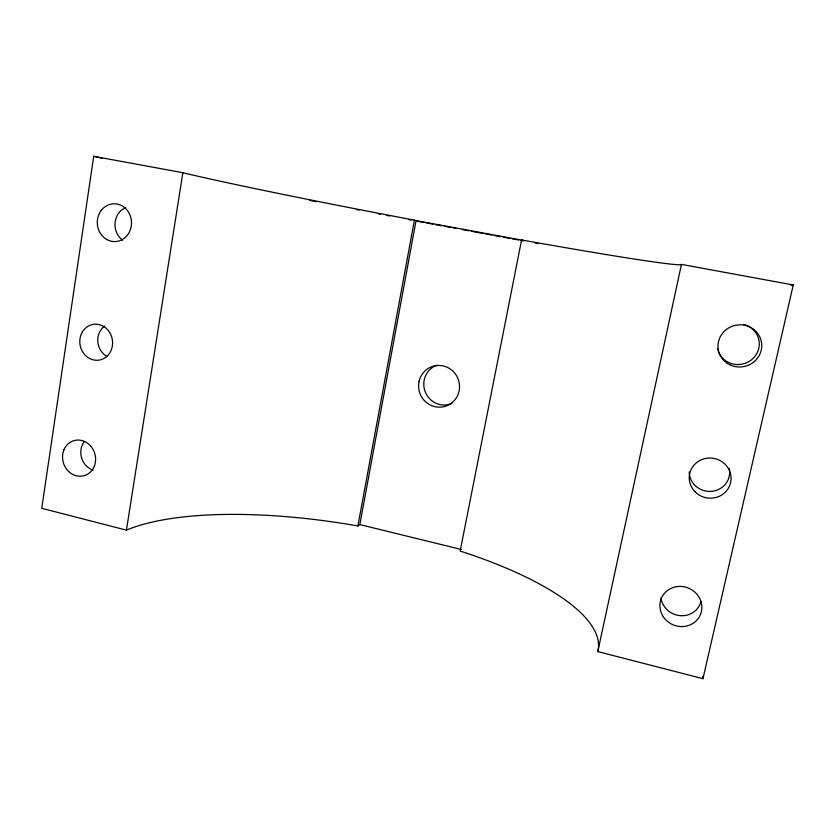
<?xml version="1.0" encoding="UTF-8"?>
<svg xmlns="http://www.w3.org/2000/svg" width="835" height="835" viewBox="0 0 835 835"><rect width="100%" height="100%" fill="white"/><g stroke="black" fill="none" stroke-linecap="round" stroke-linejoin="round"><path stroke-width="1.25" d="M93.708 156.312L41.75 508.317L126.419 530.131A255.291 79.408 10.2 0 1 357.881 525.956L359.822 524.589L416.08 220.597L414.411 220.148A267.054 6.2 10.7 0 1 182.855 172.709L93.708 156.312L102.037 158.243M126.419 530.131L182.855 172.709M357.881 525.956L414.411 220.148M521.583 239.958L460.168 551.058A255.291 79.408 10.2 0 1 597.787 651.582L702.966 678.688L793.25 284.965L681.454 264.403A267.054 6.2 10.7 0 1 521.583 239.958L522.626 240.292L416.08 220.597M597.787 651.582L681.454 264.403M790.881 285.163L793.25 284.965M417.531 221.306L423.93 222.486M426.487 222.966L432.885 224.145M435.442 224.615L441.84 225.805M444.397 226.275L450.785 227.454M453.342 227.934L455.9 228.404M462.298 229.583L468.696 230.773M471.253 231.243L482.766 233.372M485.323 233.842L491.721 235.032M494.278 235.501L500.666 236.681M503.223 237.161L509.621 238.34M512.179 238.81L518.577 239.989M521.134 240.47L523.691 240.939M359.822 524.589L461.536 549.524M702.872 676.173L702.966 678.688M537.823 243.528A309.775 7.254 10.7 0 1 535.225 243.068M411.175 220.116A309.775 7.254 10.7 0 1 408.649 219.636M389.538 215.983A309.775 7.254 10.7 0 1 386.981 215.493M380.593 214.271A309.775 7.254 10.7 0 1 378.046 213.781M359.05 210.096A309.775 7.254 10.7 0 1 356.545 209.616M315.954 201.642A309.775 7.254 10.7 0 1 309.681 200.4M106.838 356.336A17.566 15.928 79.6 0 1 104.605 326.088M122.755 240.24A18.349 16.658 87 0 1 115.053 222.788A18.349 16.658 87 0 1 125.751 207.591M93.186 470.178A17.712 15.948 73 0 1 84.398 441.464M729.258 468.351A20.249 19.403 9.8 0 1 711.608 491.356A20.249 19.403 9.8 0 1 689.23 471.911M743.661 324.408A21.167 20.364 -10.1 0 1 753.848 357.63A21.167 20.364 -10.1 0 1 718.392 351.629M718.037 350.637A21.167 20.364 -10.1 0 1 717.474 348.592M701.003 601.169A20.468 19.278 22.1 0 1 680.191 615.656A20.468 19.278 22.1 0 1 660.976 597.766M451.85 403.472A20.551 20.05 69.7 0 1 425.245 391.928A20.551 20.05 69.7 0 1 436.736 365.271M419.086 381.397A20.948 20.416 69.7 0 0 445.18 406.353A20.948 20.416 69.7 0 0 452.946 371.189A20.948 20.416 69.7 0 0 419.086 381.397M82.435 331.86A18.099 16.345 79.5 0 0 95.336 360.209A18.099 16.345 79.5 0 0 110.815 334.637A18.099 16.345 79.5 0 0 82.435 331.86M64.024 449.647A18.245 16.356 72.9 0 0 80.661 476.232A18.245 16.356 72.9 0 0 92.528 448.562A18.245 16.356 72.9 0 0 64.024 449.647M101.233 210.451A18.913 17.107 86.8 0 0 111.535 241.284A18.913 17.107 86.8 0 0 130.458 216.307A18.913 17.107 86.8 0 0 101.233 210.451M695.44 492.17A20.948 20.05 10.4 0 0 730.395 483.507A20.948 20.05 10.4 0 0 704.636 458.665A20.948 20.05 10.4 0 0 695.44 492.17M729.832 364.77A21.919 21.063 -9.8 0 0 761.75 344.646A21.919 21.063 -9.8 0 0 728.068 328.312A21.919 21.063 -9.8 0 0 729.832 364.77M663.23 616.627A21.178 19.904 22.6 0 0 699.553 616.449A21.178 19.904 22.6 0 0 679.857 586.4A21.178 19.904 22.6 0 0 663.23 616.627"/></g></svg>
